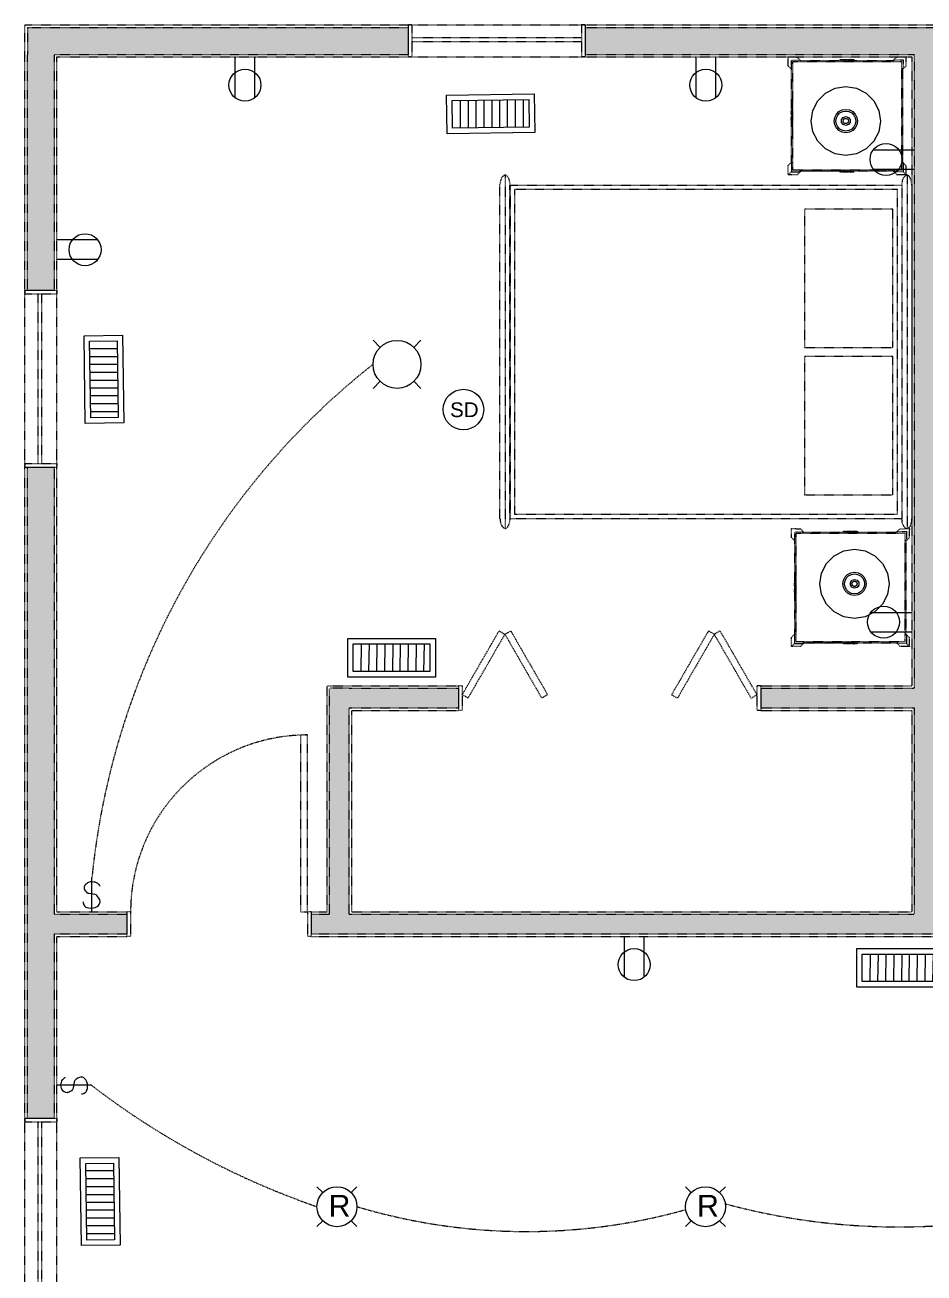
# Model space of a CAD drawing. Header units: inches. Extents: x 99 to 15695, y -7208 to 2559.
# Drawn here: x 10224 to 10407, y -6981.8 to -6727.8 of the extents above; entities that cross this region are included whole.
import ezdxf

# ---------------------------------------------------------------- set-up
doc = ezdxf.new("R2010")
doc.units = ezdxf.units.IN
doc.header["$LTSCALE"] = 96
doc.header["$MEASUREMENT"] = 0
doc.linetypes.add('DASHDOTX2', pattern=[2, 1, -0.5, 0, -0.5])
doc.layers.add('Common', color=4, linetype='Continuous', lineweight=5)
for name, color, linetype, lineweight, true_color in [('Electrical', 7, 'Continuous', 20, 0xff0a0a), ('Electrical line', 7, 'Continuous', 15, 0xff0a0a), ('Hatch', 7, 'Continuous', 0, 0x919191)]:
    doc.layers.add(name, color=color, linetype=linetype, lineweight=lineweight, true_color=true_color)
doc.styles.get("Standard").update_dxf_attribs({"font": 'arial.ttf'})

# ---------------------------------------------------------------- blocks, each defined once
blk = doc.blocks.new('Lighting (interior)_Lamps_Table Lamps_Vase Lamp')
at = {"layer": 'Electrical', "lineweight": 0, "transparency": 33554687}
for points in [[(-6.69, 4.86), (-7.03, 7.03), (-6.69, 9.2), (-5.69, 11.16), (-4.13, 12.72), (-2.17, 13.72), (0, 14.06), (2.17, 13.72), (4.13, 12.72), (5.69, 11.16), (6.69, 9.2), (7.03, 7.03), (6.69, 4.86), (5.69, 2.9), (4.13, 1.34), (2.17, 0.34), (0, 0), (-2.17, 0.34), (-4.13, 1.34), (-5.69, 2.9)], [(-1.92, 5.63), (-2.26, 6.3), (-2.38, 7.03), (-2.26, 7.77), (-1.92, 8.43), (-1.4, 8.95), (-0.73, 9.29), (0, 9.41), (0.73, 9.29), (1.4, 8.95), (1.92, 8.43), (2.26, 7.77), (2.38, 7.03), (2.26, 6.3), (1.92, 5.63), (1.4, 5.11), (0.73, 4.77), (0, 4.66), (-0.73, 4.77), (-1.4, 5.11)], [(-1.65, 5.84), (-1.93, 6.4), (-2.03, 7.03), (-1.93, 7.66), (-1.65, 8.23), (-1.2, 8.68), (-0.63, 8.97), (0, 9.07), (0.63, 8.97), (1.2, 8.68), (1.65, 8.23), (1.93, 7.66), (2.03, 7.03), (1.93, 6.4), (1.65, 5.84), (1.2, 5.39), (0.63, 5.1), (0, 5), (-0.63, 5.1), (-1.2, 5.39)], [(-0.85, 6.75), (-0.85, 7.31), (-0.53, 7.76), (0, 7.93), (0.53, 7.76), (0.85, 7.31), (0.85, 6.75), (0.53, 6.31), (0, 6.14), (-0.53, 6.31)], [(-0.48, 6.8), (-0.54, 7.03), (-0.48, 7.26), (-0.33, 7.45), (-0.12, 7.55), (0.12, 7.55), (0.33, 7.45), (0.48, 7.26), (0.54, 7.03), (0.48, 6.8), (0.33, 6.61), (0.12, 6.51), (-0.12, 6.51), (-0.33, 6.61)]]:
    blk.add_lwpolyline(points, close=True, dxfattribs=at)
blk = doc.blocks.new('Eleanor')
at = {"layer": 'Electrical', "transparency": 33554687}
for p, q in [((-3.45, 6.71), (-4.88, 8.14)), ((3.45, 6.71), (4.88, 8.14)), ((-4.88, -1.63), (-3.45, -0.2)), ((4.88, -1.63), (3.45, -0.2))]:
    blk.add_line(p, q, dxfattribs=at)
blk.add_circle((0, 3.25), 4.88, dxfattribs=at)
blk = doc.blocks.new('Eyeball')
at = {"layer": 'Electrical', "transparency": 33554687}
for p, q in [((-2.88, 6.22), (-4.07, 7.41)), ((2.88, 6.22), (4.07, 7.41)), ((-4.07, -0.72), (-2.88, 0.47)), ((4.07, -0.72), (2.88, 0.47))]:
    blk.add_line(p, q, dxfattribs=at)
blk.add_circle((0, 3.34), 4.07, dxfattribs=at)
at = {"layer": 'Electrical', "transparency": 33554687, "insert": (-1.72, 1.33), "char_height": 4.4186, "width": 4.4628, "attachment_point": 7}
blk.add_mtext('\\fArial|b0|i0|c0|p0;R\\P', dxfattribs=at)
blk = doc.blocks.new('*U521')
at = {"layer": 'Electrical', "color": 0, "linetype": 'Continuous', "lineweight": 0, "transparency": 33554687}
blk.add_blockref('Eyeball', (0, -3.34), dxfattribs=at)
blk = doc.blocks.new('*U522')
at = {"layer": 'Common', "color": 0, "linetype": 'ByBlock', "lineweight": -2, "transparency": 16777216}
for p in [(0, 0), (75, 0), (150, 0), (225, 0), (300, 0)]:
    blk.add_blockref('*U521', p, dxfattribs=at)
blk = doc.blocks.new('Single Pole')
at = {"layer": 'Electrical', "transparency": 33554687}
blk.add_line((-0.04, 7), (-0.04, 0), dxfattribs=at)
blk.add_lwpolyline([(1.71, 4.99), (1.7, 5.19), (1.66, 5.39), (1.58, 5.58), (1.47, 5.75), (1.34, 5.9), (1.3, 5.94), (1.17, 6.03), (0.98, 6.12), (0.64, 6.21), (0.15, 6.24), (-0.34, 6.2), (-0.74, 6.09), (-0.99, 5.98), (-1.12, 5.9), (-1.36, 5.69), (-1.52, 5.51), (-1.62, 5.34), (-1.68, 5.19), (-1.7, 5.04), (-1.71, 4.97), (-1.7, 4.82), (-1.64, 4.57), (-1.48, 4.23), (-1.27, 3.92), (-1.06, 3.7), (-0.98, 3.63), (-0.88, 3.56), (-0.7, 3.49), (0.56, 3.29), (0.72, 3.24), (0.8, 3.19), (0.85, 3.16), (1.08, 2.95), (1.26, 2.71), (1.38, 2.49), (1.44, 2.3), (1.47, 2.13), (1.48, 1.99), (1.45, 1.83), (1.4, 1.67), (1.3, 1.5), (1.15, 1.31), (0.94, 1.13), (0.77, 1.02), (0.57, 0.93), (0.26, 0.85), (-0.12, 0.83), (-0.45, 0.86), (-0.65, 0.91), (-0.93, 1.03), (-1.19, 1.18), (-1.42, 1.38), (-1.61, 1.62), (-1.69, 1.76)], dxfattribs=at)
blk = doc.blocks.new('Duplex')
at = {"layer": 'Electrical', "transparency": 33554687}
for p, q in [((-2.013801, 8.286915), (-2.013801, 0)), ((1.966968, 8.38058), (1.966968, 0))]:
    blk.add_line(p, q, dxfattribs=at)
blk.add_circle((0, 5.73454), 3.254864, dxfattribs=at)
blk = doc.blocks.new('Heat Register')
at = {"layer": 'Electrical'}
for p, q in [((-6.18, -1.12), (-6.26, -6.72)), ((-4.57, -1.12), (-4.65, -6.72)), ((-2.96, -1.12), (-3.04, -6.72)), ((-1.35, -1.12), (-1.43, -6.72)), ((0.26, -1.12), (0.18, -6.72)), ((1.8, -1.12), (1.72, -6.72)), ((3.41, -1.12), (3.33, -6.72)), ((5.02, -1.12), (4.94, -6.72)), ((6.63, -1.12), (6.55, -6.72))]:
    blk.add_line(p, q, dxfattribs=at)
for points in [[(-8.93, 0), (8.93, 0), (8.93, -7.85), (-8.93, -7.85)], [(-7.79, -1.12), (7.82, -1.12), (7.82, -6.72), (-7.79, -6.72)]]:
    blk.add_lwpolyline(points, close=True, dxfattribs=at)
blk = doc.blocks.new('air register')
at = {"layer": 'Electrical', "color": 160, "true_color": 0x2424ff}
for p, q in [((-6.1, -1.12), (-6.18, -6.72)), ((-4.49, -1.12), (-4.57, -6.72)), ((-2.88, -1.12), (-2.96, -6.72)), ((-1.27, -1.12), (-1.35, -6.72)), ((0.34, -1.12), (0.26, -6.72)), ((1.88, -1.12), (1.8, -6.72)), ((3.49, -1.12), (3.41, -6.72)), ((5.1, -1.12), (5.02, -6.72)), ((6.71, -1.12), (6.63, -6.72))]:
    blk.add_line(p, q, dxfattribs=at)
for points in [[(-8.81, 0), (9.04, 0), (9.04, -7.85), (-8.81, -7.85)], [(-7.71, -1.12), (7.9, -1.12), (7.9, -6.72), (-7.71, -6.72)]]:
    blk.add_lwpolyline(points, close=True, dxfattribs=at)
blk = doc.blocks.new('Smoke Detector')
at = {"layer": 'Electrical', "transparency": 33554687}
blk.add_circle((0, 2.75), 4.12, dxfattribs=at)
at = {"layer": 'Electrical', "transparency": 33554687, "insert": (1.58, 0.02), "char_height": 3, "width": 5.82, "attachment_point": 7, "rotation": 90}
blk.add_mtext('\\fArial|b0|i0|c0|p0;SD\\P', dxfattribs=at)

msp = doc.modelspace()

# ---------------------------------------------------------------- linework, layer by layer
at = {"layer": 'Electrical line', "linetype": 'DASHDOTX2', "ltscale": 0.0006, "transparency": 33554687}
for centre, radius, start, end in [((10389.23, -6916.5), 152.36, 128.2761, 174.2836), ((10336.46, -6814.74), 162.48, 232.4788, 250.9563), ((10326.07, -6853.29), 120.09, 253.311, 285.6619), ((10401.83, -6837.76), 134.68, 254.8096, 283.5844)]:
    msp.add_arc(centre, radius, start, end, dxfattribs=at)
at = {"layer": 'Hatch', "linetype": 'DASHDOTX2', "ltscale": 0.0006, "transparency": 33554687}
for p, q in [((10224, -6781.83), (10224, -6727.83)), ((10224, -6727.83), (10302, -6727.83)), ((10224.5, -6728.33), (10302, -6728.33)), ((10224.5, -6728.33), (10224.5, -6733.83)), ((10302, -6727.83), (10302, -6734.33)), ((10302, -6727.83), (10338, -6727.83)), ((10302.75, -6727.83), (10302, -6727.83)), ((10302, -6727.83), (10302, -6734.33)), ((10302, -6728.33), (10302, -6733.83)), ((10302.75, -6727.83), (10302.75, -6734.33)), ((10338, -6727.83), (10337.25, -6727.83)), ((10337.25, -6727.83), (10337.25, -6734.33)), ((10338, -6727.83), (10476, -6727.83)), ((10338, -6727.83), (10338, -6734.33)), ((10338, -6727.83), (10338, -6734.33)), ((10338, -6728.33), (10476, -6728.33)), ((10338, -6728.33), (10338, -6733.83)), ((10337.25, -6730.43), (10302.75, -6730.43)), ((10337.25, -6731.23), (10302.75, -6731.23)), ((10224.5, -6781.83), (10224.5, -6733.83)), ((10230, -6781.83), (10230, -6733.83)), ((10230, -6733.83), (10302, -6733.83)), ((10230.5, -6781.83), (10230.5, -6734.33)), ((10230.5, -6734.33), (10302, -6734.33)), ((10302, -6734.33), (10338, -6734.33)), ((10302.75, -6734.33), (10302, -6734.33)), ((10338, -6734.33), (10337.25, -6734.33)), ((10338, -6733.83), (10405, -6733.83)), ((10338, -6734.33), (10404.5, -6734.33)), ((10379.34, -6736.19), (10379.32, -6734.33)), ((10379.32, -6734.33), (10381.19, -6734.35)), ((10379.94, -6736.79), (10379.34, -6736.19)), ((10381.79, -6735.04), (10380.04, -6735.04)), ((10380.04, -6736.79), (10380.04, -6735.04)), ((10380.31, -6757.37), (10380.31, -6735.26)), ((10380.31, -6735.26), (10402.43, -6735.26)), ((10381.19, -6734.35), (10381.79, -6735.04)), ((10381.79, -6735.04), (10400.86, -6735.04)), ((10389.93, -6734.91), (10389.94, -6734.89)), ((10389.94, -6734.94), (10389.93, -6734.91)), ((10389.94, -6734.89), (10389.96, -6734.87)), ((10389.96, -6734.96), (10389.94, -6734.94)), ((10389.96, -6734.87), (10389.98, -6734.86)), ((10389.98, -6734.97), (10389.96, -6734.96)), ((10389.98, -6734.86), (10390.62, -6734.86)), ((10390.6, -6734.97), (10389.98, -6734.97)), ((10390.6, -6735.26), (10390.6, -6734.91)), ((10390.61, -6734.87), (10390.62, -6734.84)), ((10390.61, -6734.88), (10390.64, -6734.85)), ((10390.61, -6734.89), (10390.61, -6734.87)), ((10390.61, -6734.91), (10390.61, -6734.88)), ((10390.61, -6734.95), (10390.61, -6734.91)), ((10390.61, -6734.96), (10390.61, -6734.94)), ((10390.64, -6734.97), (10390.61, -6734.95)), ((10390.62, -6734.84), (10390.64, -6734.83)), ((10390.64, -6734.83), (10390.74, -6734.83)), ((10390.64, -6734.85), (10390.67, -6734.84)), ((10390.67, -6734.98), (10390.64, -6734.97)), ((10390.67, -6734.84), (10390.71, -6734.85)), ((10390.71, -6734.97), (10390.67, -6734.98)), ((10390.71, -6734.85), (10390.73, -6734.88)), ((10390.73, -6734.95), (10390.71, -6734.97)), ((10390.72, -6734.84), (10390.74, -6734.83)), ((10390.72, -6734.84), (10390.72, -6734.86)), ((10390.72, -6734.86), (10390.72, -6734.84)), ((10390.74, -6734.84), (10390.72, -6734.85)), ((10390.72, -6734.85), (10390.72, -6734.87)), ((10390.72, -6734.99), (10390.72, -6734.96)), ((10390.72, -6734.96), (10390.72, -6734.99)), ((10390.72, -6734.96), (10390.72, -6734.97)), ((10390.73, -6734.88), (10390.74, -6734.91)), ((10390.74, -6734.91), (10390.73, -6734.95)), ((10390.73, -6734.98), (10390.74, -6734.98)), ((10390.74, -6735), (10390.73, -6735)), ((10390.74, -6734.83), (10390.75, -6734.84)), ((10390.75, -6734.85), (10390.74, -6734.84)), ((10390.74, -6734.98), (10390.75, -6734.97)), ((10390.75, -6734.99), (10390.74, -6735)), ((10390.74, -6734.99), (10390.74, -6735.26)), ((10390.75, -6734.84), (10390.76, -6734.87)), ((10390.75, -6734.88), (10390.75, -6734.85)), ((10390.75, -6734.86), (10391.99, -6734.86)), ((10390.76, -6734.91), (10390.75, -6734.88)), ((10390.75, -6734.95), (10390.76, -6734.91)), ((10390.75, -6734.97), (10390.75, -6734.95)), ((10390.76, -6734.96), (10390.75, -6734.99)), ((10391.99, -6734.97), (10390.75, -6734.97)), ((10390.76, -6734.87), (10390.76, -6734.91)), ((10390.76, -6734.91), (10390.76, -6734.96)), ((10391.98, -6734.87), (10391.99, -6734.84)), ((10391.98, -6734.91), (10391.98, -6734.87)), ((10391.98, -6734.96), (10391.98, -6734.91)), ((10391.99, -6734.99), (10391.98, -6734.96)), ((10391.99, -6734.84), (10392.01, -6734.83)), ((10392, -6734.85), (10391.99, -6734.88)), ((10391.99, -6734.88), (10391.99, -6734.91)), ((10391.99, -6734.91), (10391.99, -6734.95)), ((10391.99, -6734.95), (10392, -6734.97)), ((10392, -6734.99), (10391.99, -6734.99)), ((10392.01, -6734.84), (10392, -6734.85)), ((10392, -6734.91), (10392.01, -6734.88)), ((10392.01, -6734.95), (10392, -6734.91)), ((10392, -6735.26), (10392, -6734.91)), ((10392, -6734.97), (10392, -6734.98)), ((10392.01, -6734.83), (10392.02, -6734.84)), ((10392.01, -6734.83), (10392.11, -6734.83)), ((10392.02, -6734.85), (10392.01, -6734.84)), ((10392.01, -6734.88), (10392.03, -6734.85)), ((10392.03, -6734.97), (10392.01, -6734.95)), ((10392.01, -6734.98), (10392.01, -6734.98)), ((10392.01, -6735), (10392.01, -6735)), ((10392.02, -6734.84), (10392.03, -6734.86)), ((10392.02, -6734.87), (10392.02, -6734.85)), ((10392.03, -6734.96), (10392.02, -6734.99)), ((10392.02, -6734.99), (10392.03, -6734.96)), ((10392.02, -6734.97), (10392.02, -6734.96)), ((10392.03, -6734.85), (10392.07, -6734.84)), ((10392.07, -6734.98), (10392.03, -6734.97)), ((10392.07, -6734.84), (10392.1, -6734.85)), ((10392.1, -6734.97), (10392.07, -6734.98)), ((10392.1, -6734.85), (10392.13, -6734.88)), ((10392.13, -6734.95), (10392.1, -6734.97)), ((10392.11, -6734.83), (10392.12, -6734.84)), ((10392.12, -6734.84), (10392.13, -6734.87)), ((10392.12, -6734.86), (10392.67, -6734.86)), ((10392.13, -6734.87), (10392.13, -6734.89)), ((10392.13, -6734.88), (10392.14, -6734.91)), ((10392.14, -6734.91), (10392.13, -6734.95)), ((10392.13, -6734.96), (10392.13, -6734.94)), ((10392.69, -6734.96), (10392.13, -6734.96)), ((10392.14, -6734.91), (10392.14, -6735.26)), ((10392.67, -6734.86), (10392.69, -6734.87)), ((10392.69, -6734.87), (10392.71, -6734.89)), ((10392.71, -6734.94), (10392.69, -6734.96)), ((10392.71, -6734.89), (10392.71, -6734.91)), ((10392.71, -6734.91), (10392.71, -6734.94)), ((10400.86, -6734.95), (10401.46, -6734.35)), ((10400.86, -6735.04), (10400.86, -6734.95)), ((10400.91, -6735.26), (10400.91, -6734.94)), ((10400.91, -6734.94), (10402.75, -6734.94)), ((10401.46, -6734.35), (10403.33, -6734.33)), ((10402.43, -6735.26), (10402.43, -6757.37)), ((10403.31, -6736.19), (10402.71, -6736.79)), ((10402.75, -6734.94), (10402.75, -6736.78)), ((10403.33, -6734.33), (10403.31, -6736.19)), ((10404.5, -6734.33), (10404.5, -6862.33)), ((10405, -6733.83), (10405, -6862.83)), ((10380.04, -6736.79), (10379.94, -6736.79)), ((10380.04, -6755.86), (10380.04, -6736.79)), ((10402.75, -6736.78), (10402.43, -6736.78)), ((10402.71, -6736.79), (10402.62, -6736.79)), ((10402.62, -6736.79), (10402.62, -6755.86)), ((10380.22, -6749.45), (10380.22, -6743.19)), ((10380.22, -6743.19), (10380.31, -6743.19)), ((10380.22, -6743.51), (10380.31, -6743.51)), ((10380.22, -6743.63), (10380.31, -6743.63)), ((10379.94, -6745.49), (10379.96, -6745.44)), ((10379.94, -6745.53), (10379.94, -6745.49)), ((10379.96, -6745.58), (10379.94, -6745.53)), ((10379.94, -6745.81), (10379.95, -6745.79)), ((10379.94, -6745.9), (10379.94, -6745.81)), ((10379.95, -6745.92), (10379.94, -6745.9)), ((10379.95, -6745.79), (10379.97, -6745.77)), ((10379.97, -6745.94), (10379.95, -6745.92)), ((10379.96, -6745.44), (10379.99, -6745.41)), ((10379.99, -6745.61), (10379.96, -6745.58)), ((10379.97, -6745.77), (10379.99, -6745.76)), ((10379.99, -6745.95), (10379.97, -6745.94)), ((10379.99, -6745.41), (10380.03, -6745.4)), ((10380.03, -6745.63), (10379.99, -6745.61)), ((10379.99, -6745.76), (10380.08, -6745.76)), ((10380.08, -6745.95), (10379.99, -6745.95)), ((10380.03, -6745.4), (10380.22, -6745.4)), ((10380.22, -6745.63), (10380.03, -6745.63)), ((10380.13, -6747.96), (10380.13, -6744.68)), ((10380.13, -6744.68), (10380.22, -6744.68)), ((10380.13, -6745.23), (10380.22, -6745.23)), ((10379.94, -6746.73), (10379.95, -6746.71)), ((10379.94, -6746.82), (10379.94, -6746.73)), ((10379.95, -6746.85), (10379.94, -6746.82)), ((10379.94, -6747.1), (10379.96, -6747.05)), ((10379.94, -6747.15), (10379.94, -6747.1)), ((10379.96, -6747.19), (10379.94, -6747.15)), ((10379.95, -6746.71), (10379.97, -6746.69)), ((10379.97, -6746.86), (10379.95, -6746.85)), ((10379.96, -6747.05), (10379.99, -6747.02)), ((10379.99, -6747.23), (10379.96, -6747.19)), ((10379.97, -6746.69), (10379.99, -6746.68)), ((10379.99, -6746.87), (10379.97, -6746.86)), ((10379.99, -6746.68), (10380.08, -6746.68)), ((10380.08, -6746.87), (10379.99, -6746.87)), ((10379.99, -6747.02), (10380.03, -6747.01)), ((10380.03, -6747.24), (10379.99, -6747.23)), ((10380.03, -6747.01), (10380.22, -6747.01)), ((10380.22, -6747.24), (10380.03, -6747.24)), ((10380.22, -6747.4), (10380.13, -6747.4)), ((10380.22, -6747.96), (10380.13, -6747.96)), ((10380.31, -6749), (10380.22, -6749)), ((10380.31, -6749.12), (10380.22, -6749.12)), ((10380.31, -6749.45), (10380.22, -6749.45)), ((10379.32, -6758.33), (10379.34, -6756.46)), ((10379.34, -6756.46), (10379.94, -6755.86)), ((10379.94, -6755.86), (10380.04, -6755.86)), ((10380.31, -6755.85), (10379.99, -6755.85)), ((10379.99, -6755.85), (10379.99, -6757.69)), ((10402.43, -6755.85), (10402.75, -6755.85)), ((10402.62, -6755.86), (10402.71, -6755.86)), ((10402.71, -6755.86), (10403.31, -6756.46)), ((10402.75, -6755.85), (10402.75, -6757.69)), ((10403.31, -6756.46), (10403.33, -6758.33)), ((10321.71, -6758.34), (10321.71, -6830.2)), ((10381.19, -6758.3), (10379.32, -6758.33)), ((10379.99, -6757.69), (10379.37, -6758.32)), ((10379.99, -6757.69), (10381.79, -6757.69)), ((10402.43, -6757.37), (10380.31, -6757.37)), ((10381.79, -6757.7), (10381.19, -6758.3)), ((10381.79, -6757.6), (10381.79, -6757.37)), ((10390.6, -6757.6), (10381.79, -6757.6)), ((10400.86, -6757.61), (10381.79, -6757.61)), ((10381.79, -6757.61), (10381.79, -6757.7)), ((10389.93, -6757.72), (10389.94, -6757.69)), ((10389.94, -6757.75), (10389.93, -6757.72)), ((10389.94, -6757.69), (10389.96, -6757.67)), ((10389.96, -6757.76), (10389.94, -6757.75)), ((10389.96, -6757.67), (10389.98, -6757.67)), ((10389.98, -6757.77), (10389.96, -6757.76)), ((10389.98, -6757.67), (10390.6, -6757.67)), ((10390.62, -6757.77), (10389.98, -6757.77)), ((10390.6, -6757.72), (10390.6, -6757.37)), ((10390.61, -6757.69), (10390.64, -6757.66)), ((10390.61, -6757.69), (10390.61, -6757.68)), ((10390.61, -6757.72), (10390.61, -6757.69)), ((10390.61, -6757.75), (10390.61, -6757.72)), ((10390.64, -6757.78), (10390.61, -6757.75)), ((10390.61, -6757.76), (10390.61, -6757.75)), ((10390.62, -6757.79), (10390.61, -6757.76)), ((10390.64, -6757.8), (10390.62, -6757.79)), ((10390.64, -6757.66), (10390.67, -6757.65)), ((10390.67, -6757.79), (10390.64, -6757.78)), ((10390.74, -6757.8), (10390.64, -6757.8)), ((10390.67, -6757.65), (10390.71, -6757.66)), ((10390.71, -6757.78), (10390.67, -6757.79)), ((10390.71, -6757.66), (10390.73, -6757.69)), ((10390.73, -6757.75), (10390.71, -6757.78)), ((10390.72, -6757.67), (10390.72, -6757.65)), ((10390.72, -6757.65), (10390.72, -6757.67)), ((10390.72, -6757.66), (10390.72, -6757.67)), ((10390.72, -6757.79), (10390.72, -6757.77)), ((10390.72, -6757.77), (10390.72, -6757.79)), ((10390.72, -6757.77), (10390.72, -6757.78)), ((10390.72, -6757.78), (10390.74, -6757.79)), ((10390.72, -6757.79), (10390.74, -6757.8)), ((10390.74, -6757.64), (10390.73, -6757.64)), ((10390.74, -6757.65), (10390.73, -6757.65)), ((10390.73, -6757.69), (10390.74, -6757.72)), ((10390.74, -6757.72), (10390.73, -6757.75)), ((10390.74, -6757.37), (10390.74, -6757.72)), ((10392, -6757.6), (10390.74, -6757.6)), ((10390.74, -6757.64), (10390.75, -6757.65)), ((10390.75, -6757.66), (10390.74, -6757.66)), ((10390.75, -6757.66), (10390.74, -6757.66)), ((10390.74, -6757.79), (10390.75, -6757.78)), ((10390.75, -6757.79), (10390.74, -6757.8)), ((10390.75, -6757.65), (10390.76, -6757.68)), ((10390.75, -6757.68), (10390.75, -6757.66)), ((10390.75, -6757.67), (10391.99, -6757.67)), ((10390.76, -6757.72), (10390.75, -6757.68)), ((10390.75, -6757.75), (10390.76, -6757.72)), ((10390.75, -6757.78), (10390.75, -6757.75)), ((10390.76, -6757.76), (10390.75, -6757.79)), ((10391.99, -6757.77), (10390.75, -6757.77)), ((10390.76, -6757.67), (10390.84, -6757.67)), ((10390.84, -6757.67), (10390.76, -6757.67)), ((10390.76, -6757.67), (10390.84, -6757.67)), ((10390.76, -6757.68), (10390.76, -6757.72)), ((10390.76, -6757.72), (10390.76, -6757.76)), ((10390.84, -6757.67), (10390.85, -6757.67)), ((10390.84, -6757.69), (10390.84, -6757.67)), ((10390.84, -6757.72), (10390.84, -6757.69)), ((10390.84, -6757.75), (10390.84, -6757.72)), ((10390.84, -6757.76), (10390.84, -6757.75)), ((10390.85, -6757.77), (10390.84, -6757.76)), ((10390.85, -6757.67), (10390.85, -6757.67)), ((10390.85, -6757.67), (10390.86, -6757.69)), ((10390.85, -6757.67), (10391.89, -6757.67)), ((10391.37, -6757.67), (10390.85, -6757.67)), ((10390.86, -6757.75), (10390.85, -6757.76)), ((10390.85, -6757.76), (10390.85, -6757.77)), ((10390.86, -6757.69), (10390.86, -6757.72)), ((10390.86, -6757.72), (10390.86, -6757.75)), ((10391.84, -6757.67), (10391.37, -6757.67)), ((10391.88, -6757.69), (10391.89, -6757.67)), ((10391.88, -6757.72), (10391.88, -6757.69)), ((10391.88, -6757.75), (10391.88, -6757.72)), ((10391.89, -6757.76), (10391.88, -6757.75)), ((10391.89, -6757.67), (10391.89, -6757.67)), ((10391.89, -6757.67), (10391.9, -6757.67)), ((10391.9, -6757.76), (10391.89, -6757.77)), ((10391.89, -6757.77), (10391.89, -6757.76)), ((10391.9, -6757.67), (10391.9, -6757.69)), ((10391.9, -6757.69), (10391.9, -6757.72)), ((10391.9, -6757.72), (10391.9, -6757.75)), ((10391.9, -6757.75), (10391.9, -6757.76)), ((10391.98, -6757.68), (10391.99, -6757.65)), ((10391.98, -6757.72), (10391.98, -6757.68)), ((10391.98, -6757.76), (10391.98, -6757.72)), ((10391.99, -6757.79), (10391.98, -6757.76)), ((10391.99, -6757.65), (10392, -6757.64)), ((10392, -6757.66), (10391.99, -6757.68)), ((10391.99, -6757.68), (10391.99, -6757.72)), ((10391.99, -6757.72), (10391.99, -6757.75)), ((10391.99, -6757.75), (10392, -6757.78)), ((10392.01, -6757.8), (10391.99, -6757.79)), ((10392, -6757.72), (10392, -6757.37)), ((10392, -6757.66), (10392, -6757.66)), ((10392, -6757.66), (10392, -6757.66)), ((10392, -6757.72), (10392.01, -6757.69)), ((10392.01, -6757.75), (10392, -6757.72)), ((10392, -6757.78), (10392.01, -6757.79)), ((10392.01, -6757.64), (10392.01, -6757.64)), ((10392.01, -6757.65), (10392.01, -6757.65)), ((10392.01, -6757.69), (10392.03, -6757.66)), ((10392.03, -6757.78), (10392.01, -6757.75)), ((10392.01, -6757.79), (10392.02, -6757.78)), ((10392.02, -6757.79), (10392.01, -6757.8)), ((10392.01, -6757.8), (10392.11, -6757.8)), ((10392.02, -6757.65), (10392.03, -6757.67)), ((10392.02, -6757.67), (10392.02, -6757.66)), ((10392.03, -6757.77), (10392.02, -6757.79)), ((10392.02, -6757.78), (10392.02, -6757.77)), ((10392.03, -6757.66), (10392.07, -6757.65)), ((10392.07, -6757.79), (10392.03, -6757.78)), ((10392.07, -6757.65), (10392.1, -6757.66)), ((10392.1, -6757.78), (10392.07, -6757.79)), ((10392.1, -6757.66), (10392.13, -6757.69)), ((10392.13, -6757.75), (10392.1, -6757.78)), ((10392.11, -6757.8), (10392.12, -6757.79)), ((10392.12, -6757.79), (10392.13, -6757.76)), ((10392.67, -6757.77), (10392.12, -6757.77)), ((10392.13, -6757.68), (10392.13, -6757.69)), ((10392.13, -6757.69), (10392.14, -6757.72)), ((10392.14, -6757.72), (10392.13, -6757.75)), ((10392.13, -6757.76), (10392.13, -6757.75)), ((10392.14, -6757.37), (10392.14, -6757.72)), ((10392.14, -6757.67), (10392.69, -6757.67)), ((10392.69, -6757.76), (10392.67, -6757.77)), ((10392.69, -6757.67), (10392.71, -6757.69)), ((10392.71, -6757.75), (10392.69, -6757.76)), ((10392.71, -6757.69), (10392.71, -6757.72)), ((10392.71, -6757.72), (10392.71, -6757.75)), ((10400.86, -6757.7), (10400.86, -6757.61)), ((10401.46, -6758.3), (10400.86, -6757.7)), ((10400.91, -6757.69), (10400.91, -6757.37)), ((10402.75, -6757.69), (10400.91, -6757.69)), ((10403.33, -6758.33), (10401.46, -6758.3)), ((10402.75, -6757.69), (10403.33, -6758.33)), ((10403.54, -6758.43), (10403.54, -6830.29)), ((10320.69, -6828.37), (10320.69, -6760.32)), ((10322.74, -6760.44), (10322.74, -6828.45)), ((10401.58, -6761.33), (10323.65, -6761.33)), ((10323.65, -6761.33), (10323.65, -6827.41)), ((10401.58, -6827.41), (10401.58, -6761.33)), ((10404.5, -6760.43), (10404.5, -6828.45)), ((10400.64, -6765.31), (10382.64, -6765.31)), ((10382.64, -6765.31), (10382.64, -6793.45)), ((10400.64, -6793.45), (10400.64, -6765.31)), ((10224, -6781.83), (10230.5, -6781.83)), ((10224, -6817.83), (10224, -6781.83)), ((10224, -6781.83), (10224, -6782.58)), ((10224, -6781.83), (10230.5, -6781.83)), ((10224.5, -6781.83), (10230, -6781.83)), ((10230.5, -6817.83), (10230.5, -6781.83)), ((10230.5, -6781.83), (10230.5, -6782.58)), ((10224, -6782.58), (10230.5, -6782.58)), ((10226.6, -6782.58), (10226.6, -6817.08)), ((10227.4, -6782.58), (10227.4, -6817.08)), ((10382.64, -6793.45), (10400.64, -6793.45)), ((10400.64, -6795.29), (10382.64, -6795.29)), ((10382.64, -6795.29), (10382.64, -6823.43)), ((10400.64, -6823.43), (10400.64, -6795.29)), ((10224, -6817.08), (10224, -6817.83)), ((10224, -6817.08), (10230.5, -6817.08)), ((10230.5, -6817.08), (10230.5, -6817.83)), ((10224, -6950.33), (10224, -6817.83)), ((10224, -6817.83), (10230.5, -6817.83)), ((10224, -6817.83), (10230.5, -6817.83)), ((10224.5, -6950.33), (10224.5, -6817.83)), ((10224.5, -6817.83), (10230, -6817.83)), ((10230, -6908.83), (10230, -6817.83)), ((10230.5, -6908.33), (10230.5, -6817.83)), ((10382.64, -6823.43), (10400.64, -6823.43)), ((10323.65, -6827.41), (10401.58, -6827.41)), ((10380.02, -6832.19), (10380, -6830.33)), ((10380, -6830.33), (10381.86, -6830.35)), ((10380.62, -6832.79), (10380.02, -6832.19)), ((10382.46, -6831.04), (10380.71, -6831.04)), ((10380.71, -6832.79), (10380.71, -6831.04)), ((10380.99, -6853.37), (10380.99, -6831.26)), ((10380.99, -6831.26), (10403.1, -6831.26)), ((10381.86, -6830.35), (10382.46, -6831.04)), ((10382.46, -6831.04), (10401.54, -6831.04)), ((10390.6, -6830.91), (10390.61, -6830.89)), ((10390.61, -6830.94), (10390.6, -6830.91)), ((10390.61, -6830.89), (10390.63, -6830.87)), ((10390.63, -6830.96), (10390.61, -6830.94)), ((10390.63, -6830.87), (10390.66, -6830.86)), ((10390.66, -6830.97), (10390.63, -6830.96)), ((10391.28, -6830.97), (10390.65, -6830.97)), ((10390.66, -6830.86), (10391.29, -6830.86)), ((10391.28, -6830.91), (10391.29, -6830.88)), ((10391.29, -6830.95), (10391.28, -6830.91)), ((10391.28, -6831.26), (10391.28, -6830.91)), ((10391.29, -6830.87), (10391.3, -6830.84)), ((10391.29, -6830.88), (10391.31, -6830.85)), ((10391.29, -6830.89), (10391.29, -6830.87)), ((10391.29, -6830.96), (10391.29, -6830.94)), ((10391.31, -6830.97), (10391.29, -6830.95)), ((10391.3, -6830.84), (10391.31, -6830.83)), ((10391.31, -6830.83), (10391.41, -6830.83)), ((10391.31, -6830.85), (10391.35, -6830.84)), ((10391.35, -6830.98), (10391.31, -6830.97)), ((10391.35, -6830.84), (10391.38, -6830.85)), ((10391.38, -6830.97), (10391.35, -6830.98)), ((10391.38, -6830.85), (10391.41, -6830.88)), ((10391.41, -6830.95), (10391.38, -6830.97)), ((10391.4, -6830.84), (10391.39, -6830.86)), ((10391.39, -6830.86), (10391.4, -6830.84)), ((10391.4, -6830.99), (10391.39, -6830.96)), ((10391.39, -6830.96), (10391.4, -6830.99)), ((10391.4, -6830.84), (10391.41, -6830.83)), ((10391.41, -6830.84), (10391.4, -6830.85)), ((10391.4, -6830.85), (10391.4, -6830.87)), ((10391.4, -6830.96), (10391.4, -6830.97)), ((10391.41, -6830.83), (10391.42, -6830.84)), ((10391.42, -6830.85), (10391.41, -6830.84)), ((10391.41, -6830.88), (10391.42, -6830.91)), ((10391.42, -6830.91), (10391.41, -6830.95)), ((10391.41, -6830.98), (10391.42, -6830.97)), ((10391.41, -6830.98), (10391.41, -6830.98)), ((10391.42, -6830.99), (10391.41, -6831)), ((10391.41, -6831), (10391.41, -6831)), ((10391.42, -6830.84), (10391.43, -6830.87)), ((10391.43, -6830.88), (10391.42, -6830.85)), ((10391.42, -6830.97), (10391.43, -6830.95)), ((10391.43, -6830.96), (10391.42, -6830.99)), ((10391.42, -6830.99), (10391.42, -6831.26)), ((10391.43, -6830.86), (10392.66, -6830.86)), ((10391.43, -6830.87), (10391.43, -6830.91)), ((10391.43, -6830.91), (10391.43, -6830.88)), ((10391.43, -6830.91), (10391.43, -6830.96)), ((10391.43, -6830.95), (10391.43, -6830.91)), ((10392.66, -6830.97), (10391.43, -6830.97)), ((10392.66, -6830.87), (10392.67, -6830.84)), ((10392.67, -6830.85), (10392.66, -6830.88)), ((10392.66, -6830.91), (10392.66, -6830.87)), ((10392.66, -6830.88), (10392.66, -6830.91)), ((10392.66, -6830.96), (10392.66, -6830.91)), ((10392.66, -6830.91), (10392.66, -6830.95)), ((10392.66, -6830.95), (10392.67, -6830.97)), ((10392.67, -6830.99), (10392.66, -6830.96)), ((10392.67, -6830.84), (10392.68, -6830.83)), ((10392.68, -6830.84), (10392.67, -6830.85)), ((10392.67, -6830.91), (10392.68, -6830.88)), ((10392.68, -6830.95), (10392.67, -6830.91)), ((10392.67, -6831.26), (10392.67, -6830.91)), ((10392.67, -6830.97), (10392.67, -6830.98)), ((10392.67, -6830.99), (10392.67, -6830.99)), ((10392.68, -6830.83), (10392.69, -6830.84)), ((10392.68, -6830.83), (10392.78, -6830.83)), ((10392.69, -6830.85), (10392.68, -6830.84)), ((10392.68, -6830.88), (10392.71, -6830.85)), ((10392.71, -6830.97), (10392.68, -6830.95)), ((10392.68, -6830.98), (10392.68, -6830.98)), ((10392.68, -6831), (10392.68, -6831)), ((10392.69, -6830.84), (10392.7, -6830.86)), ((10392.7, -6830.87), (10392.69, -6830.85)), ((10392.7, -6830.96), (10392.69, -6830.99)), ((10392.69, -6830.99), (10392.7, -6830.96)), ((10392.69, -6830.97), (10392.7, -6830.96)), ((10392.71, -6830.85), (10392.74, -6830.84)), ((10392.74, -6830.98), (10392.71, -6830.97)), ((10392.74, -6830.84), (10392.78, -6830.85)), ((10392.78, -6830.97), (10392.74, -6830.98)), ((10392.78, -6830.83), (10392.79, -6830.84)), ((10392.78, -6830.85), (10392.8, -6830.88)), ((10392.8, -6830.95), (10392.78, -6830.97)), ((10392.79, -6830.84), (10392.8, -6830.87)), ((10392.8, -6830.86), (10393.34, -6830.86)), ((10392.8, -6830.87), (10392.8, -6830.89)), ((10392.8, -6830.88), (10392.81, -6830.91)), ((10392.81, -6830.91), (10392.8, -6830.95)), ((10392.8, -6830.96), (10392.8, -6830.94)), ((10393.36, -6830.96), (10392.8, -6830.96)), ((10392.81, -6830.91), (10392.81, -6831.26)), ((10393.34, -6830.86), (10393.36, -6830.87)), ((10393.36, -6830.87), (10393.38, -6830.89)), ((10393.38, -6830.94), (10393.36, -6830.96)), ((10393.38, -6830.89), (10393.39, -6830.91)), ((10393.39, -6830.91), (10393.38, -6830.94)), ((10401.54, -6830.95), (10402.14, -6830.35)), ((10401.54, -6831.04), (10401.54, -6830.95)), ((10401.58, -6831.26), (10401.58, -6830.94)), ((10401.58, -6830.94), (10403.43, -6830.94)), ((10402.14, -6830.35), (10404.01, -6830.33)), ((10403.1, -6831.26), (10403.1, -6853.37)), ((10403.98, -6832.19), (10403.38, -6832.79)), ((10403.43, -6830.94), (10403.43, -6832.78)), ((10404.01, -6830.33), (10403.98, -6832.19)), ((10380.71, -6832.79), (10380.62, -6832.79)), ((10380.71, -6851.86), (10380.71, -6832.79)), ((10403.43, -6832.78), (10403.1, -6832.78)), ((10403.38, -6832.79), (10403.29, -6832.79)), ((10403.29, -6832.79), (10403.29, -6851.86)), ((10380.89, -6845.45), (10380.89, -6839.19)), ((10380.89, -6839.19), (10380.99, -6839.19)), ((10380.89, -6839.51), (10380.99, -6839.51)), ((10380.89, -6839.63), (10380.99, -6839.63)), ((10380.62, -6841.49), (10380.63, -6841.44)), ((10380.62, -6841.53), (10380.62, -6841.49)), ((10380.63, -6841.58), (10380.62, -6841.53)), ((10380.62, -6841.79), (10380.64, -6841.77)), ((10380.62, -6841.81), (10380.62, -6841.79)), ((10380.62, -6841.9), (10380.62, -6841.81)), ((10380.62, -6841.92), (10380.62, -6841.9)), ((10380.64, -6841.94), (10380.62, -6841.92)), ((10380.62, -6842.71), (10380.64, -6842.69)), ((10380.62, -6842.73), (10380.62, -6842.71)), ((10380.62, -6842.82), (10380.62, -6842.73)), ((10380.62, -6842.85), (10380.62, -6842.82)), ((10380.64, -6842.86), (10380.62, -6842.85)), ((10380.63, -6841.44), (10380.66, -6841.41)), ((10380.66, -6841.61), (10380.63, -6841.58)), ((10380.64, -6841.77), (10380.66, -6841.76)), ((10380.66, -6841.95), (10380.64, -6841.94)), ((10380.64, -6842.69), (10380.66, -6842.68)), ((10380.66, -6842.87), (10380.64, -6842.86)), ((10380.66, -6841.41), (10380.71, -6841.4)), ((10380.71, -6841.63), (10380.66, -6841.61)), ((10380.66, -6841.76), (10380.76, -6841.76)), ((10380.76, -6841.95), (10380.66, -6841.95)), ((10380.66, -6842.68), (10380.76, -6842.68)), ((10380.76, -6842.87), (10380.66, -6842.87)), ((10380.71, -6841.4), (10380.89, -6841.4)), ((10380.89, -6841.63), (10380.71, -6841.63)), ((10380.8, -6843.96), (10380.8, -6840.68)), ((10380.8, -6840.68), (10380.89, -6840.68)), ((10380.8, -6841.23), (10380.89, -6841.23)), ((10380.62, -6843.1), (10380.63, -6843.05)), ((10380.62, -6843.15), (10380.62, -6843.1)), ((10380.63, -6843.19), (10380.62, -6843.15)), ((10380.63, -6843.05), (10380.66, -6843.02)), ((10380.66, -6843.23), (10380.63, -6843.19)), ((10380.66, -6843.02), (10380.71, -6843.01)), ((10380.71, -6843.24), (10380.66, -6843.23)), ((10380.71, -6843.01), (10380.89, -6843.01)), ((10380.89, -6843.24), (10380.71, -6843.24)), ((10380.89, -6843.4), (10380.8, -6843.4)), ((10380.89, -6843.96), (10380.8, -6843.96)), ((10380.99, -6845), (10380.89, -6845)), ((10380.99, -6845.12), (10380.89, -6845.12)), ((10380.99, -6845.45), (10380.89, -6845.45)), ((10313, -6864.14), (10320.5, -6851.15)), ((10314.19, -6864.83), (10321.69, -6851.84)), ((10320.5, -6851.15), (10321.69, -6851.84)), ((10321.69, -6851.84), (10322.88, -6851.15)), ((10321.69, -6851.84), (10329.19, -6864.83)), ((10322.88, -6851.15), (10330.38, -6864.14)), ((10363.12, -6851.15), (10355.62, -6864.14)), ((10364.31, -6851.84), (10356.81, -6864.83)), ((10364.31, -6851.84), (10363.12, -6851.15)), ((10365.5, -6851.15), (10364.31, -6851.84)), ((10371.81, -6864.83), (10364.31, -6851.84)), ((10373, -6864.14), (10365.5, -6851.15)), ((10380, -6854.33), (10380.02, -6852.46)), ((10380.02, -6852.46), (10380.62, -6851.86)), ((10380.62, -6851.86), (10380.71, -6851.86)), ((10380.99, -6851.85), (10380.66, -6851.85)), ((10380.66, -6851.85), (10380.66, -6853.69)), ((10403.1, -6851.85), (10403.43, -6851.85)), ((10403.29, -6851.86), (10403.38, -6851.86)), ((10403.38, -6851.86), (10403.98, -6852.46)), ((10403.43, -6851.85), (10403.43, -6853.69)), ((10403.98, -6852.46), (10404.01, -6854.33)), ((10381.86, -6854.3), (10380, -6854.33)), ((10380.66, -6853.69), (10380.04, -6854.32)), ((10380.66, -6853.69), (10382.46, -6853.69)), ((10403.1, -6853.37), (10380.99, -6853.37)), ((10382.46, -6853.7), (10381.86, -6854.3)), ((10382.46, -6853.6), (10382.46, -6853.37)), ((10391.28, -6853.6), (10382.46, -6853.6)), ((10401.54, -6853.61), (10382.46, -6853.61)), ((10382.46, -6853.61), (10382.46, -6853.7)), ((10390.6, -6853.72), (10390.61, -6853.69)), ((10390.61, -6853.75), (10390.6, -6853.72)), ((10390.61, -6853.69), (10390.63, -6853.67)), ((10390.63, -6853.76), (10390.61, -6853.75)), ((10390.63, -6853.67), (10390.66, -6853.67)), ((10390.66, -6853.77), (10390.63, -6853.76)), ((10390.65, -6853.67), (10391.28, -6853.67)), ((10391.29, -6853.77), (10390.66, -6853.77)), ((10391.28, -6853.72), (10391.28, -6853.37)), ((10391.28, -6853.72), (10391.29, -6853.69)), ((10391.29, -6853.75), (10391.28, -6853.72)), ((10391.29, -6853.69), (10391.31, -6853.66)), ((10391.29, -6853.69), (10391.29, -6853.68)), ((10391.31, -6853.78), (10391.29, -6853.75)), ((10391.29, -6853.76), (10391.29, -6853.75)), ((10391.3, -6853.79), (10391.29, -6853.76)), ((10391.31, -6853.8), (10391.3, -6853.79)), ((10391.31, -6853.66), (10391.35, -6853.65)), ((10391.35, -6853.79), (10391.31, -6853.78)), ((10391.41, -6853.8), (10391.31, -6853.8)), ((10391.35, -6853.65), (10391.38, -6853.66)), ((10391.38, -6853.78), (10391.35, -6853.79)), ((10391.38, -6853.66), (10391.41, -6853.69)), ((10391.41, -6853.75), (10391.38, -6853.78)), ((10391.39, -6853.67), (10391.4, -6853.65)), ((10391.4, -6853.65), (10391.39, -6853.67)), ((10391.4, -6853.79), (10391.39, -6853.77)), ((10391.39, -6853.77), (10391.4, -6853.79)), ((10391.4, -6853.66), (10391.4, -6853.67)), ((10391.4, -6853.77), (10391.4, -6853.78)), ((10391.4, -6853.78), (10391.41, -6853.79)), ((10391.4, -6853.79), (10391.41, -6853.8)), ((10391.41, -6853.64), (10391.41, -6853.64)), ((10391.41, -6853.65), (10391.41, -6853.65)), ((10391.41, -6853.69), (10391.42, -6853.72)), ((10391.42, -6853.72), (10391.41, -6853.75)), ((10391.41, -6853.79), (10391.42, -6853.78)), ((10391.42, -6853.79), (10391.41, -6853.8)), ((10391.42, -6853.37), (10391.42, -6853.72)), ((10392.67, -6853.6), (10391.42, -6853.6)), ((10391.42, -6853.64), (10391.42, -6853.65)), ((10391.42, -6853.65), (10391.43, -6853.68)), ((10391.43, -6853.68), (10391.42, -6853.66)), ((10391.42, -6853.66), (10391.42, -6853.66)), ((10391.42, -6853.66), (10391.42, -6853.66)), ((10391.42, -6853.78), (10391.43, -6853.75)), ((10391.43, -6853.76), (10391.42, -6853.79)), ((10391.43, -6853.67), (10391.52, -6853.67)), ((10391.52, -6853.67), (10391.43, -6853.67)), ((10391.43, -6853.67), (10391.52, -6853.67)), ((10391.43, -6853.67), (10392.66, -6853.67)), ((10391.43, -6853.72), (10391.43, -6853.68)), ((10391.43, -6853.68), (10391.43, -6853.72)), ((10391.43, -6853.75), (10391.43, -6853.72)), ((10391.43, -6853.72), (10391.43, -6853.76)), ((10392.66, -6853.77), (10391.43, -6853.77)), ((10391.51, -6853.69), (10391.52, -6853.67)), ((10391.51, -6853.72), (10391.51, -6853.69)), ((10391.51, -6853.75), (10391.51, -6853.72)), ((10391.52, -6853.76), (10391.51, -6853.75)), ((10391.52, -6853.67), (10391.52, -6853.67)), ((10391.52, -6853.67), (10391.53, -6853.67)), ((10391.53, -6853.76), (10391.52, -6853.77)), ((10391.52, -6853.77), (10391.52, -6853.76)), ((10391.53, -6853.67), (10391.53, -6853.69)), ((10391.53, -6853.67), (10392.56, -6853.67)), ((10392.05, -6853.67), (10391.53, -6853.67)), ((10391.53, -6853.69), (10391.53, -6853.72)), ((10391.53, -6853.72), (10391.53, -6853.75)), ((10391.53, -6853.75), (10391.53, -6853.76)), ((10392.51, -6853.67), (10392.05, -6853.67)), ((10392.56, -6853.69), (10392.56, -6853.67)), ((10392.56, -6853.67), (10392.57, -6853.67)), ((10392.56, -6853.72), (10392.56, -6853.69)), ((10392.56, -6853.75), (10392.56, -6853.72)), ((10392.56, -6853.76), (10392.56, -6853.75)), ((10392.57, -6853.77), (10392.56, -6853.76)), ((10392.57, -6853.67), (10392.57, -6853.67)), ((10392.57, -6853.67), (10392.58, -6853.69)), ((10392.58, -6853.75), (10392.57, -6853.76)), ((10392.57, -6853.76), (10392.57, -6853.77)), ((10392.58, -6853.69), (10392.58, -6853.72)), ((10392.58, -6853.72), (10392.58, -6853.75)), ((10392.66, -6853.68), (10392.67, -6853.65)), ((10392.67, -6853.66), (10392.66, -6853.68)), ((10392.66, -6853.68), (10392.66, -6853.72)), ((10392.66, -6853.72), (10392.66, -6853.68)), ((10392.66, -6853.72), (10392.66, -6853.75)), ((10392.66, -6853.76), (10392.66, -6853.72)), ((10392.66, -6853.75), (10392.67, -6853.78)), ((10392.67, -6853.79), (10392.66, -6853.76)), ((10392.67, -6853.72), (10392.67, -6853.37)), ((10392.67, -6853.65), (10392.67, -6853.64)), ((10392.67, -6853.66), (10392.67, -6853.66)), ((10392.67, -6853.66), (10392.67, -6853.66)), ((10392.67, -6853.72), (10392.68, -6853.69)), ((10392.68, -6853.75), (10392.67, -6853.72)), ((10392.67, -6853.78), (10392.68, -6853.79)), ((10392.68, -6853.8), (10392.67, -6853.79)), ((10392.68, -6853.64), (10392.68, -6853.64)), ((10392.68, -6853.65), (10392.68, -6853.65)), ((10392.68, -6853.69), (10392.71, -6853.66)), ((10392.71, -6853.78), (10392.68, -6853.75)), ((10392.68, -6853.79), (10392.69, -6853.78)), ((10392.69, -6853.79), (10392.68, -6853.8)), ((10392.68, -6853.8), (10392.78, -6853.8)), ((10392.69, -6853.65), (10392.7, -6853.67)), ((10392.7, -6853.67), (10392.69, -6853.66)), ((10392.7, -6853.77), (10392.69, -6853.79)), ((10392.69, -6853.78), (10392.7, -6853.77)), ((10392.71, -6853.66), (10392.74, -6853.65)), ((10392.74, -6853.79), (10392.71, -6853.78)), ((10392.74, -6853.65), (10392.78, -6853.66)), ((10392.78, -6853.78), (10392.74, -6853.79)), ((10392.78, -6853.66), (10392.8, -6853.69)), ((10392.8, -6853.75), (10392.78, -6853.78)), ((10392.78, -6853.8), (10392.79, -6853.79)), ((10392.79, -6853.79), (10392.8, -6853.76)), ((10392.8, -6853.68), (10392.8, -6853.69)), ((10392.8, -6853.69), (10392.81, -6853.72)), ((10392.81, -6853.72), (10392.8, -6853.75)), ((10392.8, -6853.76), (10392.8, -6853.75)), ((10393.34, -6853.77), (10392.8, -6853.77)), ((10392.81, -6853.37), (10392.81, -6853.72)), ((10392.81, -6853.67), (10393.36, -6853.67)), ((10393.36, -6853.76), (10393.34, -6853.77)), ((10393.36, -6853.67), (10393.38, -6853.69)), ((10393.38, -6853.75), (10393.36, -6853.76)), ((10393.38, -6853.69), (10393.39, -6853.72)), ((10393.39, -6853.72), (10393.38, -6853.75)), ((10401.54, -6853.7), (10401.54, -6853.61)), ((10402.14, -6854.3), (10401.54, -6853.7)), ((10401.58, -6853.69), (10401.58, -6853.37)), ((10403.43, -6853.69), (10401.58, -6853.69)), ((10404.01, -6854.33), (10402.14, -6854.3)), ((10403.43, -6853.69), (10404.01, -6854.33)), ((10285.5, -6908.33), (10285.5, -6862.33)), ((10285.5, -6862.33), (10312.25, -6862.33)), ((10286, -6908.83), (10286, -6862.83)), ((10290, -6862.83), (10286, -6862.83)), ((10290, -6862.83), (10312.25, -6862.83)), ((10312.25, -6862.33), (10312.25, -6867.33)), ((10313, -6862.33), (10312.25, -6862.33)), ((10312.25, -6862.33), (10312.25, -6867.33)), ((10312.25, -6862.83), (10312.25, -6866.83)), ((10313, -6862.33), (10313, -6867.33)), ((10373.75, -6862.33), (10373, -6862.33)), ((10373, -6862.33), (10373, -6867.33)), ((10373.75, -6862.33), (10404.5, -6862.33)), ((10373.75, -6862.33), (10373.75, -6867.33)), ((10373.75, -6862.33), (10373.75, -6867.33)), ((10373.75, -6862.83), (10405, -6862.83)), ((10373.75, -6862.83), (10373.75, -6866.83)), ((10314.19, -6864.83), (10313, -6864.14)), ((10330.38, -6864.14), (10329.19, -6864.83)), ((10355.62, -6864.14), (10356.81, -6864.83)), ((10371.81, -6864.83), (10373, -6864.14)), ((10290, -6908.83), (10290, -6866.83)), ((10290, -6866.83), (10312.25, -6866.83)), ((10290.5, -6908.33), (10290.5, -6867.33)), ((10290.5, -6867.33), (10312.25, -6867.33)), ((10313, -6867.33), (10312.25, -6867.33)), ((10373.75, -6867.33), (10373, -6867.33)), ((10373.75, -6866.83), (10405, -6866.83)), ((10373.75, -6867.33), (10404.5, -6867.33)), ((10404.5, -6867.33), (10404.5, -6908.33)), ((10405, -6866.83), (10405, -6908.83)), ((10280.13, -6908.33), (10280.13, -6872.33)), ((10281.5, -6872.33), (10280.13, -6872.33)), ((10281.5, -6908.33), (10281.5, -6872.33)), ((10230, -6908.83), (10244.75, -6908.83)), ((10230.5, -6908.33), (10244.75, -6908.33)), ((10244.75, -6908.33), (10244.75, -6913.33)), ((10245.5, -6908.33), (10244.75, -6908.33)), ((10244.75, -6908.33), (10244.75, -6913.33)), ((10244.75, -6908.83), (10244.75, -6912.83)), ((10245.5, -6908.33), (10245.5, -6913.33)), ((10280.13, -6908.33), (10281.5, -6908.33)), ((10282.25, -6908.33), (10281.5, -6908.33)), ((10281.5, -6908.33), (10281.5, -6913.33)), ((10282.25, -6908.33), (10285.5, -6908.33)), ((10282.25, -6908.33), (10282.25, -6913.33)), ((10282.25, -6908.33), (10282.25, -6913.33)), ((10282.25, -6908.83), (10286, -6908.83)), ((10282.25, -6908.83), (10282.25, -6912.83)), ((10290, -6908.83), (10405, -6908.83)), ((10290.5, -6908.33), (10404.5, -6908.33)), ((10230, -6950.33), (10230, -6912.83)), ((10230, -6912.83), (10244.75, -6912.83)), ((10230.5, -6950.33), (10230.5, -6913.33)), ((10230.5, -6913.33), (10244.75, -6913.33)), ((10245.5, -6913.33), (10244.75, -6913.33)), ((10282.25, -6913.33), (10281.5, -6913.33)), ((10282.25, -6912.83), (10531.75, -6912.83)), ((10282.25, -6913.33), (10531.75, -6913.33)), ((10224, -6950.33), (10230.5, -6950.33)), ((10224, -6986.33), (10224, -6950.33)), ((10224, -6950.33), (10224, -6951.08)), ((10224, -6950.33), (10230.5, -6950.33)), ((10224, -6951.08), (10230.5, -6951.08)), ((10224.5, -6950.33), (10230, -6950.33)), ((10226.6, -6951.08), (10226.6, -6985.58)), ((10227.4, -6951.08), (10227.4, -6985.58)), ((10230.5, -6986.33), (10230.5, -6950.33)), ((10230.5, -6950.33), (10230.5, -6951.08))]:
    msp.add_line(p, q, dxfattribs=at)
msp.add_lwpolyline([(10322.72, -6828.35), (10322.72, -6760.41), (10402.45, -6760.41), (10402.45, -6828.35)], close=True, dxfattribs=at)
for centre, radius, start, end in [((10323.56, -6760.32), 2.87, 151.1, 180.0001), ((10322.07, -6759.5), 1.17, 104.9999, 151.0997), ((10321.44, -6759.35), 1.04, 26.0153, 74.9998), ((10319.21, -6760.44), 3.53, 359.9999, 26.0151), ((10405.63, -6760.41), 3.17, 152.2658, 180), ((10403.83, -6759.46), 1.13, 105, 152.2658), ((10403.28, -6759.3), 0.964, 25.0772, 75), ((10400.86, -6760.43), 3.64, 360, 25.0771), ((10323.48, -6828.37), 2.78, 180, 209.522), ((10322.11, -6829.15), 1.21, 209.522, 254.9999), ((10321.51, -6829.36), 0.974, 284.9997, 334.0412), ((10319.39, -6828.33), 3.33, 334.0412, 360), ((10405.34, -6828.36), 2.9, 180, 208.9264), ((10403.84, -6829.19), 1.18, 208.9264, 255), ((10403.3, -6829.38), 0.974, 285, 334.0412), ((10401.19, -6828.36), 3.33, 334.0412, 360), ((10281.5, -6908.33), 36, 90, 180)]:
    msp.add_arc(centre, radius, start, end, dxfattribs=at)
for points in [[(10224.5, -6728.33), (10302, -6728.33), (10224.5, -6733.83), (10302, -6733.83)], [(10338, -6728.33), (10476, -6728.33), (10338, -6733.83), (10476, -6733.83)], [(10224.5, -6781.83), (10224.5, -6733.83), (10230, -6781.83), (10230, -6733.83)], [(10409, -6733.83), (10409, -6908.83), (10405, -6733.83), (10405, -6908.83)], [(10224.5, -6950.33), (10224.5, -6817.83), (10230, -6950.33), (10230, -6817.83)], [(10286, -6908.83), (10286, -6862.83), (10290, -6908.83), (10290, -6862.83)], [(10290, -6862.83), (10312.25, -6862.83), (10290, -6866.83), (10312.25, -6866.83)], [(10373.75, -6862.83), (10405, -6862.83), (10373.75, -6866.83), (10405, -6866.83)], [(10230, -6908.83), (10244.75, -6908.83), (10230, -6912.83), (10244.75, -6912.83)], [(10282.25, -6908.83), (10531.75, -6908.83), (10282.25, -6912.83), (10531.75, -6912.83)]]:
    msp.add_solid(points, dxfattribs=at)

# ---------------------------------------------------------------- block references
at = {"layer": 'Common'}
for p, rotation in [((10318.74, -6742), 0.8152311274160576), ((10244, -6799.9), 270.815231127416), ((10243.22, -6967.22), 270.815231127416)]:
    msp.add_blockref('Heat Register', p, dxfattribs=dict(at, rotation=rotation))
for name, p in [('air register', (10298.52, -6852.68)), ('air register', (10402.12, -6915.79)), ('*U522', (10287.51, -6968.33))]:
    msp.add_blockref(name, p, dxfattribs=at)
at = {"layer": 'Electrical', "color": 0, "linetype": 'Continuous', "lineweight": 0, "transparency": 33554687}
for name, p, rotation in [('Duplex', (10268.78, -6734.33), 179.9999999999948), ('Duplex', (10362.58, -6734.33), 179.9999999999948), ('Duplex', (10405, -6755.19), 89.99999999999483), ('Duplex', (10230.5, -6773.57), 269.9999999999948), ('Duplex', (10404.5, -6849.35), 89.99999999999483), ('Single Pole', (10237.58, -6901.33), 180), ('Duplex', (10347.99, -6913.33), 179.9999999999948), ('Single Pole', (10230.5, -6943.65), 270)]:
    msp.add_blockref(name, p, dxfattribs=dict(at, rotation=rotation))
msp.add_blockref('Eleanor', (10299.73, -6800.15), dxfattribs=at)
at = {"layer": 'Electrical', "color": 0, "transparency": 33554687, "rotation": 270}
msp.add_blockref('Smoke Detector', (10310.5, -6806.1), dxfattribs=at)
at = {"layer": 'Hatch', "linetype": 'DASHDOTX2', "ltscale": 0.0006, "transparency": 33554687, "rotation": 180}
for p in [(10391.08, -6740.35), (10392.85, -6834.54)]:
    msp.add_blockref('Lighting (interior)_Lamps_Table Lamps_Vase Lamp', p, dxfattribs=at)

doc.saveas('drawing.dxf')
